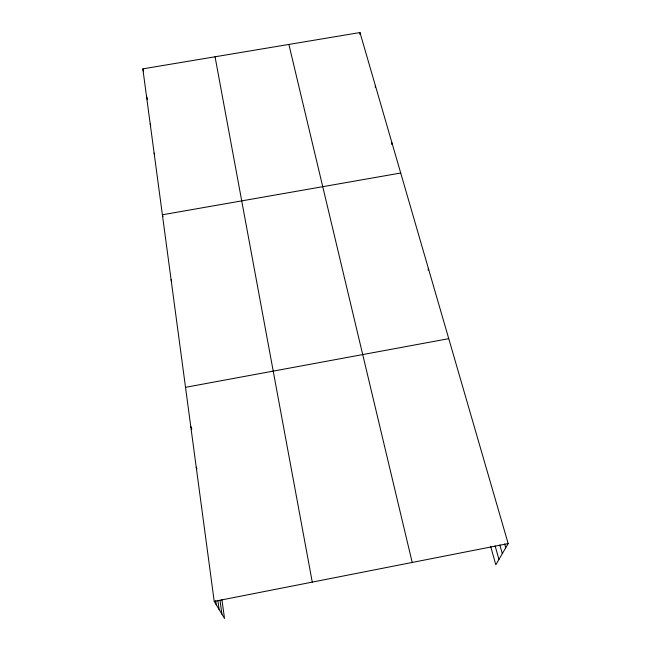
<?xml version="1.0" encoding="UTF-8"?>
<svg xmlns="http://www.w3.org/2000/svg" width="651" height="651" viewBox="0 0 651 651"><rect width="100%" height="100%" fill="white"/><g stroke="black" fill="none" stroke-linecap="round" stroke-linejoin="round"><path stroke-width="0.98" d="M359.946 34.511L359.979 32.55L142.829 68.86L214.212 601.394L224.514 618.45L221.91 599.604M375.285 87.494L375.358 85.598M391.812 144.563L391.935 142.748M428.098 270.173L428.366 268.375M359.979 32.55L508.171 543.577L495.818 564.799L490.634 546.303M214.212 601.394L508.171 543.577M185.519 387.321L448.751 338.675M400.715 173.02L162.392 214.789L162.97 216.669M196.228 467.182L196.944 468.875M190.751 426.372L191.85 429.147M171.083 279.621L171.652 281.37M504.615 543.927L505.729 547.776M154.116 153.05L154.629 154.824M499.838 544.952L502.312 553.635M495.11 545.863L498.951 559.421M150.21 123.926L150.723 125.741M146.459 95.884L147.484 99.595M142.829 68.86L143.602 71.691M288.881 44.439L412.205 562.448M215.058 56.783L312.268 582.108M220.014 600.295L221.91 614.129M217.865 600.417L219.102 609.482M215.709 600.751L216.254 604.771"/></g></svg>
